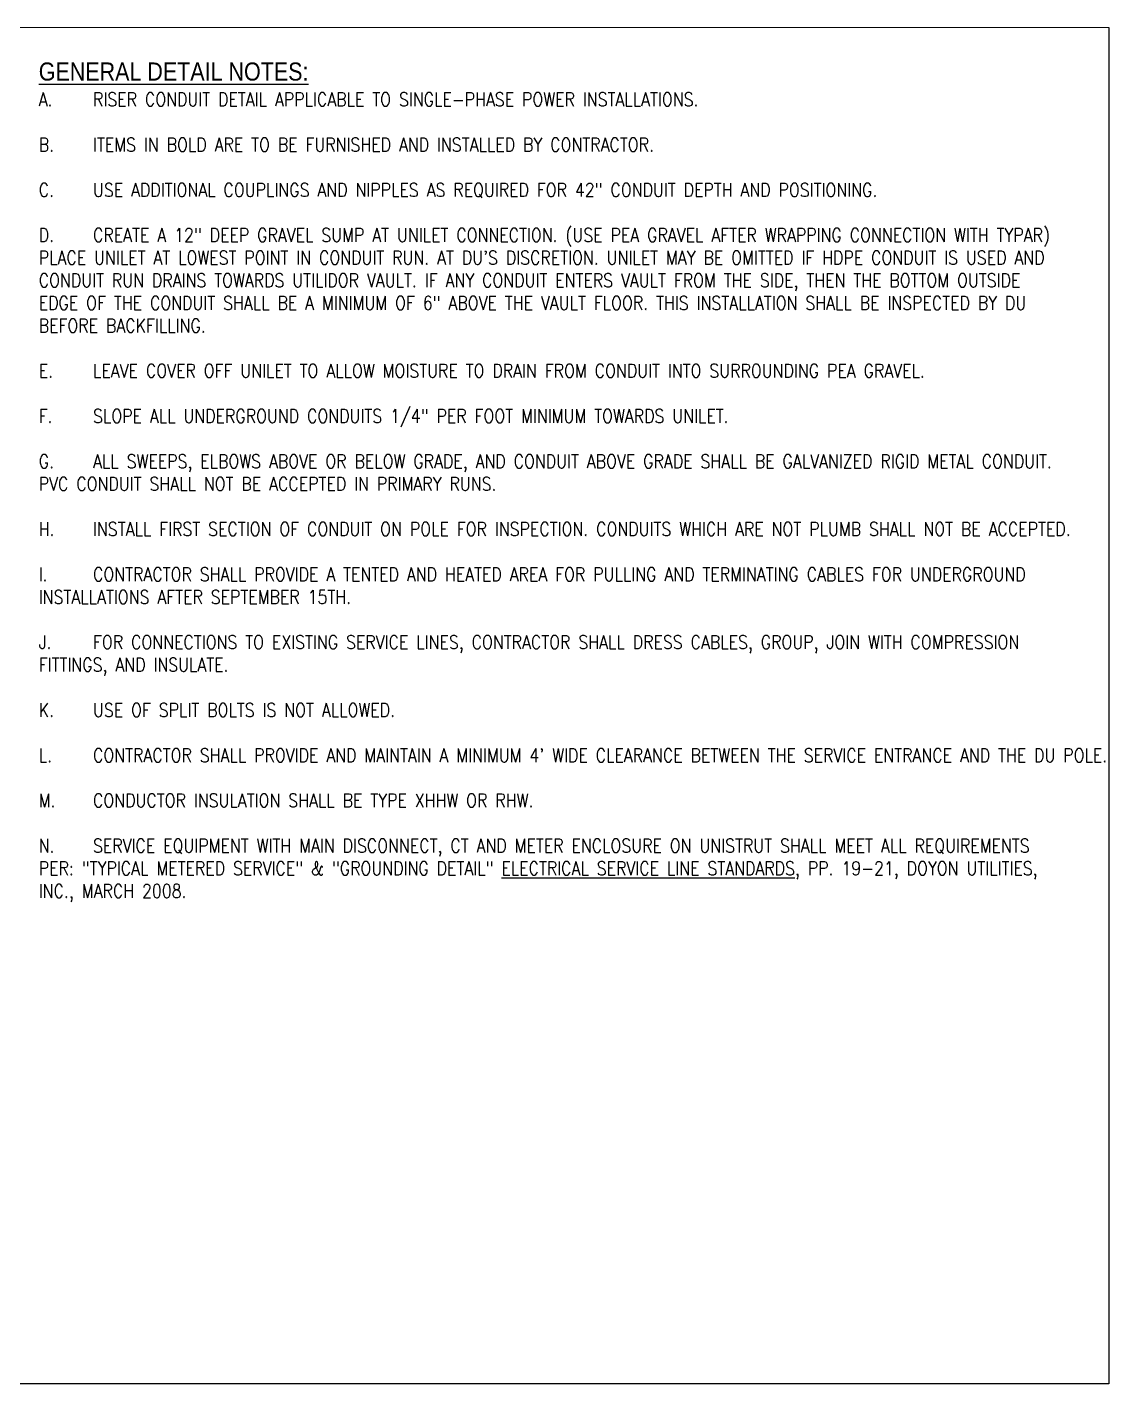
# Model space of a CAD drawing. Header units: inches. Extents: x 1413 to 2190, y 25751 to 26207.
# Drawn here: x 1831.6 to 2190.4, y 25755.7 to 26205.8 of the extents above; entities that cross this region are included whole.
import ezdxf

# ---------------------------------------------------------------- set-up
doc = ezdxf.new("R2010")
doc.units = ezdxf.units.IN
doc.header["$LTSCALE"] = 0.25
doc.header["$MEASUREMENT"] = 0
doc.layers.get('Defpoints').update_dxf_attribs({"color": 251})
doc.layers.add('E-POWR-IDEN @ 48', color=71, linetype='Continuous')
doc.styles.add('RomanS', font='romans.shx', dxfattribs={"width": 0.85})

msp = doc.modelspace()

# ---------------------------------------------------------------- linework, layer by layer
at = {"layer": 'Defpoints'}
msp.add_lwpolyline([(1412.87, 26205.76), (2190.38, 26205.68), (2190.4, 25755.72), (1412.7, 25755.71)], close=True, dxfattribs=at)

# ---------------------------------------------------------------- texts
at = {"layer": 'E-POWR-IDEN @ 48', "insert": (1835.48, 26194.03), "char_height": 4.49995, "attachment_point": 1, "style": 'RomanS'}
msp.add_mtext_dynamic_auto_height_columns('\\A1;{\\fArial|b0|i0|c0|p34;\\H1.3333x;\\LGENERAL DETAIL NOTES:\\P\\pi-13.5,l18,t18;}A.^IRISER CONDUIT DETAIL APPLICABLE TO SINGLE-PHASE POWER INSTALLATIONS.\\P\\PB.^IITEMS IN BOLD ARE TO BE FURNISHED AND INSTALLED BY CONTRACTOR.\\P\\PC.^IUSE ADDITIONAL COUPLINGS AND NIPPLES AS REQUIRED FOR 42" CONDUIT DEPTH AND POSITIONING.\\P\\PD.^ICREATE A 12" DEEP GRAVEL SUMP AT UNILET CONNECTION. (USE PEA GRAVEL AFTER WRAPPING CONNECTION WITH TYPAR) PLACE UNILET AT LOWEST POINT IN CONDUIT RUN. AT DU\'S DISCRETION. UNILET MAY BE OMITTED IF HDPE CONDUIT IS USED AND CONDUIT RUN DRAINS TOWARDS UTILIDOR VAULT. IF ANY CONDUIT ENTERS VAULT FROM THE SIDE, THEN THE BOTTOM OUTSIDE EDGE OF THE CONDUIT SHALL BE A MINIMUM OF 6" ABOVE THE VAULT FLOOR. THIS INSTALLATION SHALL BE INSPECTED BY DU BEFORE BACKFILLING.\\P\\PE.^ILEAVE COVER OFF UNILET TO ALLOW MOISTURE TO DRAIN FROM CONDUIT INTO SURROUNDING PEA GRAVEL.\\P\\PF.^ISLOPE ALL UNDERGROUND CONDUITS 1/4" PER FOOT MINIMUM TOWARDS UNILET.\\P\\PG.^IALL SWEEPS, ELBOWS ABOVE OR BELOW GRADE, AND CONDUIT ABOVE GRADE SHALL BE GALVANIZED RIGID METAL CONDUIT. PVC CONDUIT SHALL NOT BE ACCEPTED IN PRIMARY RUNS.\\P\\PH.^IINSTALL FIRST SECTION OF CONDUIT ON POLE FOR INSPECTION. CONDUITS WHICH ARE NOT PLUMB SHALL NOT BE ACCEPTED.\\P\\PI.^ICONTRACTOR SHALL PROVIDE A TENTED AND HEATED AREA FOR PULLING AND TERMINATING CABLES FOR UNDERGROUND INSTALLATIONS AFTER SEPTEMBER 15TH.\\P\\PJ.^IFOR CONNECTIONS TO EXISTING SERVICE LINES, CONTRACTOR SHALL DRESS CABLES, GROUP, JOIN WITH COMPRESSION FITTINGS, AND INSULATE.\\P\\PK.^IUSE OF SPLIT BOLTS IS NOT ALLOWED.\\P\\PL.^ICONTRACTOR SHALL PROVIDE AND MAINTAIN A MINIMUM 4\' WIDE CLEARANCE BETWEEN THE SERVICE ENTRANCE AND THE DU POLE.\\P\\PM.^ICONDUCTOR INSULATION SHALL BE TYPE XHHW OR RHW.\\P\\P{\\A0;N.^ISERVICE EQUIPMENT WITH MAIN DISCONNECT, CT AND METER ENCLOSURE ON UNISTRUT SHALL MEET ALL REQUIREMENTS PER: "TYPICAL METERED SERVICE" & "GROUNDING DETAIL" \\LELECTRICAL SERVICE LINE STANDARDS\\l, PP. 19-21, DOYON UTILITIES, INC., MARCH 2008.}', width=335.9966, gutter_width=30, height=0, count=1, dxfattribs=at)

doc.saveas('drawing.dxf')
